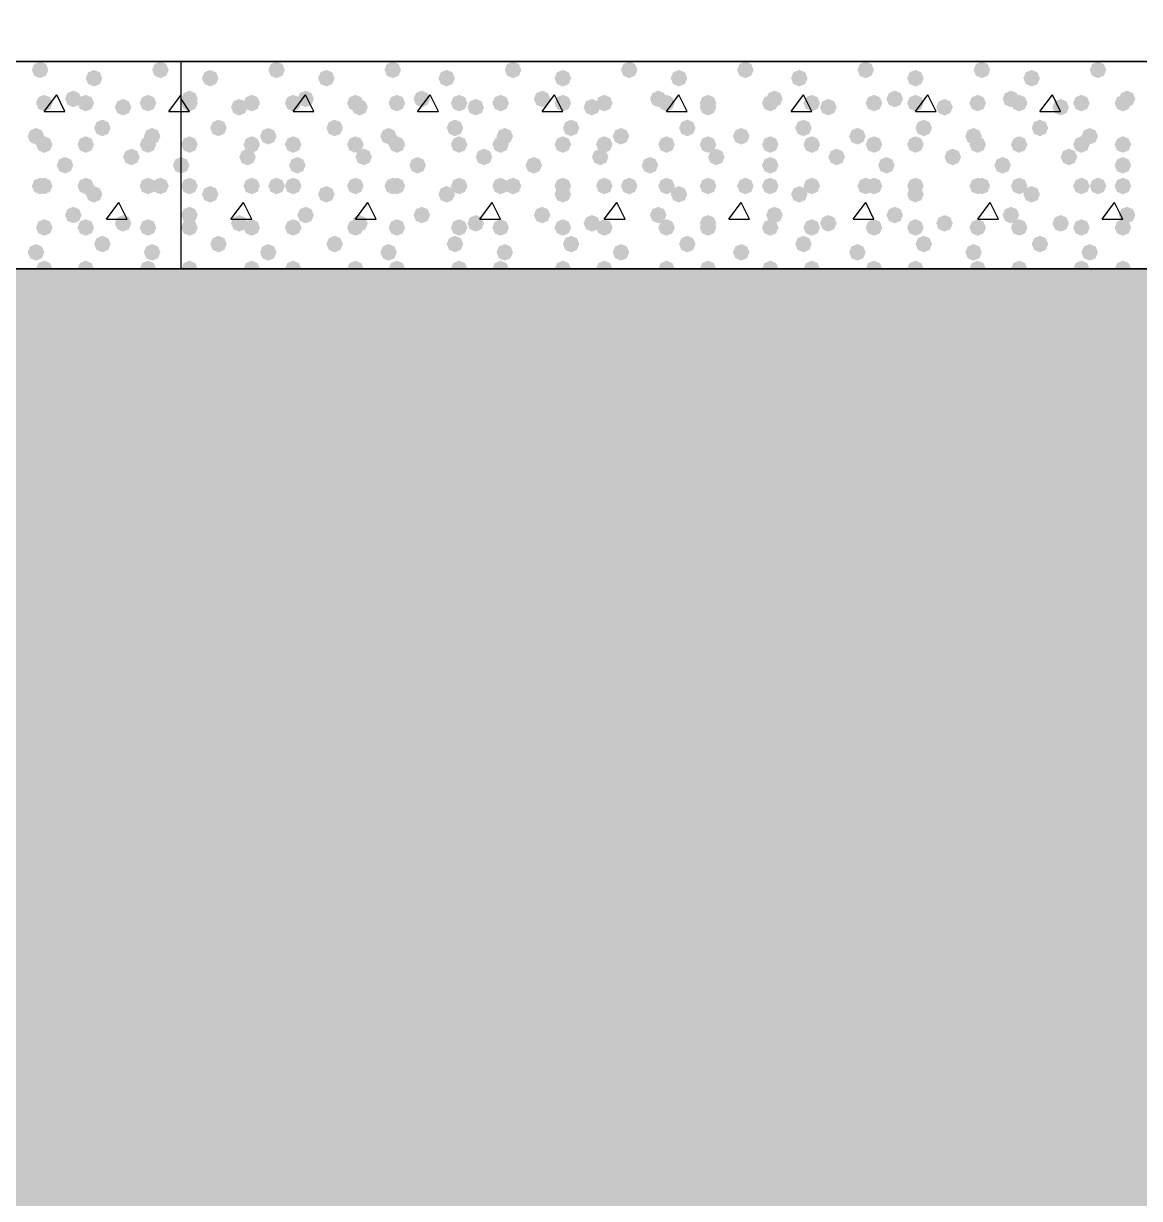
# Model space of a CAD drawing. Header units: millimetres. Extents: x 0 to 420, y 0 to 297.
# Drawn here: x 131.83 to 143.21, y 115.69 to 127.69 of the extents above; entities that cross this region are included whole.
import ezdxf

# ---------------------------------------------------------------- set-up
doc = ezdxf.new("R2010")
doc.units = ezdxf.units.MM
doc.layers.get('0').update_dxf_attribs({"linetype": 'CONTINUOUS'})

msp = doc.modelspace()

# ---------------------------------------------------------------- hatches: boundary and pattern name
at = {"true_color": 0x000007}
for points in [[(132.08, 127.211667), (132.055129, 127.151871), (131.995333, 127.127), (131.935538, 127.151871), (131.910667, 127.211667), (131.935537, 127.271462), (131.995333, 127.296333), (132.055129, 127.271463)], [(133.307667, 127.211667), (133.282796, 127.151871), (133.223, 127.127), (133.163204, 127.151871), (133.138333, 127.211667), (133.163204, 127.271462), (133.223, 127.296333), (133.282796, 127.271463)], [(132.630333, 127.127), (132.605463, 127.067204), (132.545667, 127.042333), (132.485871, 127.067204), (132.461, 127.127), (132.485871, 127.186796), (132.545667, 127.211667), (132.605462, 127.186796)], [(132.122333, 126.873), (132.097463, 126.813204), (132.037667, 126.788333), (131.977871, 126.813204), (131.953, 126.873), (131.977871, 126.932796), (132.037667, 126.957667), (132.097462, 126.932796)], [(132.418667, 126.915333), (132.393796, 126.855538), (132.334, 126.830667), (132.274204, 126.855538), (132.249333, 126.915333), (132.274204, 126.975129), (132.334, 127), (132.393796, 126.975129)], [(132.545667, 126.873), (132.520796, 126.813204), (132.461, 126.788333), (132.401204, 126.813204), (132.376333, 126.873), (132.401204, 126.932796), (132.461, 126.957667), (132.520796, 126.932796)], [(132.926667, 126.830667), (132.901796, 126.770871), (132.842, 126.746), (132.782204, 126.770871), (132.757333, 126.830667), (132.782204, 126.890462), (132.842, 126.915333), (132.901796, 126.890463)], [(133.180667, 126.873), (133.155796, 126.813204), (133.096, 126.788333), (133.036204, 126.813204), (133.011333, 126.873), (133.036204, 126.932796), (133.096, 126.957667), (133.155796, 126.932796)], [(132.715, 126.619), (132.690129, 126.559204), (132.630333, 126.534333), (132.570538, 126.559204), (132.545667, 126.619), (132.570537, 126.678796), (132.630333, 126.703667), (132.690129, 126.678796)], [(132.037667, 126.534333), (132.012796, 126.474537), (131.953, 126.449667), (131.893204, 126.474537), (131.868333, 126.534333), (131.893204, 126.594129), (131.953, 126.619), (132.012796, 126.594129)], [(133.223, 126.534333), (133.198129, 126.474537), (133.138333, 126.449667), (133.078537, 126.474537), (133.053667, 126.534333), (133.078537, 126.594129), (133.138333, 126.619), (133.198129, 126.594129)], [(132.122333, 126.449667), (132.097463, 126.389871), (132.037667, 126.365), (131.977871, 126.389871), (131.953, 126.449667), (131.977871, 126.509462), (132.037667, 126.534333), (132.097462, 126.509463)], [(132.545667, 126.449667), (132.520796, 126.389871), (132.461, 126.365), (132.401204, 126.389871), (132.376333, 126.449667), (132.401204, 126.509462), (132.461, 126.534333), (132.520796, 126.509463)], [(133.180667, 126.449667), (133.155796, 126.389871), (133.096, 126.365), (133.036204, 126.389871), (133.011333, 126.449667), (133.036204, 126.509462), (133.096, 126.534333), (133.155796, 126.509463)], [(132.334, 126.238), (132.309129, 126.178204), (132.249333, 126.153333), (132.189538, 126.178204), (132.164667, 126.238), (132.189537, 126.297796), (132.249333, 126.322667), (132.309129, 126.297796)], [(133.011333, 126.322667), (132.986462, 126.262871), (132.926667, 126.238), (132.866871, 126.262871), (132.842, 126.322667), (132.866871, 126.382462), (132.926667, 126.407333), (132.986462, 126.382463)], [(133.519333, 126.238), (133.494463, 126.178204), (133.434667, 126.153333), (133.374871, 126.178204), (133.35, 126.238), (133.374871, 126.297796), (133.434667, 126.322667), (133.494462, 126.297796)], [(132.08, 126.026333), (132.055129, 125.966537), (131.995333, 125.941667), (131.935538, 125.966537), (131.910667, 126.026333), (131.935537, 126.086129), (131.995333, 126.111), (132.055129, 126.086129)], [(132.122333, 126.026333), (132.097463, 125.966537), (132.037667, 125.941667), (131.977871, 125.966537), (131.953, 126.026333), (131.977871, 126.086129), (132.037667, 126.111), (132.097462, 126.086129)], [(132.545667, 126.026333), (132.520796, 125.966537), (132.461, 125.941667), (132.401204, 125.966537), (132.376333, 126.026333), (132.401204, 126.086129), (132.461, 126.111), (132.520796, 126.086129)], [(133.180667, 126.026333), (133.155796, 125.966537), (133.096, 125.941667), (133.036204, 125.966537), (133.011333, 126.026333), (133.036204, 126.086129), (133.096, 126.111), (133.155796, 126.086129)], [(133.307667, 126.026333), (133.282796, 125.966537), (133.223, 125.941667), (133.163204, 125.966537), (133.138333, 126.026333), (133.163204, 126.086129), (133.223, 126.111), (133.282796, 126.086129)], [(132.630333, 125.941667), (132.605463, 125.881871), (132.545667, 125.857), (132.485871, 125.881871), (132.461, 125.941667), (132.485871, 126.001462), (132.545667, 126.026333), (132.605462, 126.001463)], [(132.418667, 125.73), (132.393796, 125.670204), (132.334, 125.645333), (132.274204, 125.670204), (132.249333, 125.73), (132.274204, 125.789796), (132.334, 125.814667), (132.393796, 125.789796)], [(132.926667, 125.645333), (132.901796, 125.585538), (132.842, 125.560667), (132.782204, 125.585538), (132.757333, 125.645333), (132.782204, 125.705129), (132.842, 125.73), (132.901796, 125.705129)], [(132.122333, 125.603), (132.097463, 125.543204), (132.037667, 125.518333), (131.977871, 125.543204), (131.953, 125.603), (131.977871, 125.662796), (132.037667, 125.687667), (132.097462, 125.662796)], [(132.545667, 125.603), (132.520796, 125.543204), (132.461, 125.518333), (132.401204, 125.543204), (132.376333, 125.603), (132.401204, 125.662796), (132.461, 125.687667), (132.520796, 125.662796)], [(133.180667, 125.603), (133.155796, 125.543204), (133.096, 125.518333), (133.036204, 125.543204), (133.011333, 125.603), (133.036204, 125.662796), (133.096, 125.687667), (133.155796, 125.662796)], [(132.715, 125.433667), (132.690129, 125.373871), (132.630333, 125.349), (132.570538, 125.373871), (132.545667, 125.433667), (132.570537, 125.493462), (132.630333, 125.518333), (132.690129, 125.493463)], [(132.037667, 125.349), (132.012796, 125.289204), (131.953, 125.264333), (131.893204, 125.289204), (131.868333, 125.349), (131.893204, 125.408796), (131.953, 125.433667), (132.012796, 125.408796)], [(133.223, 125.349), (133.198129, 125.289204), (133.138333, 125.264333), (133.078537, 125.289204), (133.053667, 125.349), (133.078537, 125.408796), (133.138333, 125.433667), (133.198129, 125.408796)], [(132.122333, 125.179667), (132.097463, 125.119871), (132.037667, 125.095), (131.977871, 125.119871), (131.953, 125.179667), (131.977871, 125.239462), (132.037667, 125.264333), (132.097462, 125.239463)], [(132.545667, 125.179667), (132.520796, 125.119871), (132.461, 125.095), (132.401204, 125.119871), (132.376333, 125.179667), (132.401204, 125.239462), (132.461, 125.264333), (132.520796, 125.239463)], [(133.180667, 125.179667), (133.155796, 125.119871), (133.096, 125.095), (133.036204, 125.119871), (133.011333, 125.179667), (133.036204, 125.239462), (133.096, 125.264333), (133.155796, 125.239463)]]:
    msp.add_hatch(color=0, dxfattribs=at).paths.add_polyline_path(points, flags=0)
at = {"true_color": 0x000008}
for points in [[(134.493, 127.211667), (134.468129, 127.151871), (134.408333, 127.127), (134.348537, 127.151871), (134.323667, 127.211667), (134.348537, 127.271462), (134.408333, 127.296333), (134.468129, 127.271463)], [(135.678333, 127.211667), (135.653463, 127.151871), (135.593667, 127.127), (135.533871, 127.151871), (135.509, 127.211667), (135.533871, 127.271462), (135.593667, 127.296333), (135.653462, 127.271463)], [(136.906, 127.211667), (136.881129, 127.151871), (136.821333, 127.127), (136.761538, 127.151871), (136.736667, 127.211667), (136.761537, 127.271462), (136.821333, 127.296333), (136.881129, 127.271463)], [(138.091333, 127.211667), (138.066463, 127.151871), (138.006667, 127.127), (137.946871, 127.151871), (137.922, 127.211667), (137.946871, 127.271462), (138.006667, 127.296333), (138.066462, 127.271463)], [(139.276667, 127.211667), (139.251796, 127.151871), (139.192, 127.127), (139.132204, 127.151871), (139.107333, 127.211667), (139.132204, 127.271462), (139.192, 127.296333), (139.251796, 127.271463)], [(140.504333, 127.211667), (140.479463, 127.151871), (140.419667, 127.127), (140.359871, 127.151871), (140.335, 127.211667), (140.359871, 127.271462), (140.419667, 127.296333), (140.479462, 127.271463)], [(141.689667, 127.211667), (141.664796, 127.151871), (141.605, 127.127), (141.545204, 127.151871), (141.520333, 127.211667), (141.545204, 127.271462), (141.605, 127.296333), (141.664796, 127.271463)], [(142.875, 127.211667), (142.850129, 127.151871), (142.790333, 127.127), (142.730538, 127.151871), (142.705667, 127.211667), (142.730537, 127.271462), (142.790333, 127.296333), (142.850129, 127.271463)], [(133.815667, 127.127), (133.790796, 127.067204), (133.731, 127.042333), (133.671204, 127.067204), (133.646333, 127.127), (133.671204, 127.186796), (133.731, 127.211667), (133.790796, 127.186796)], [(135.001, 127.127), (134.976129, 127.067204), (134.916333, 127.042333), (134.856538, 127.067204), (134.831667, 127.127), (134.856537, 127.186796), (134.916333, 127.211667), (134.976129, 127.186796)], [(136.228667, 127.127), (136.203796, 127.067204), (136.144, 127.042333), (136.084204, 127.067204), (136.059333, 127.127), (136.084204, 127.186796), (136.144, 127.211667), (136.203796, 127.186796)], [(137.414, 127.127), (137.389129, 127.067204), (137.329333, 127.042333), (137.269538, 127.067204), (137.244667, 127.127), (137.269537, 127.186796), (137.329333, 127.211667), (137.389129, 127.186796)], [(138.599333, 127.127), (138.574463, 127.067204), (138.514667, 127.042333), (138.454871, 127.067204), (138.43, 127.127), (138.454871, 127.186796), (138.514667, 127.211667), (138.574462, 127.186796)], [(139.827, 127.127), (139.802129, 127.067204), (139.742333, 127.042333), (139.682538, 127.067204), (139.657667, 127.127), (139.682537, 127.186796), (139.742333, 127.211667), (139.802129, 127.186796)], [(141.012333, 127.127), (140.987462, 127.067204), (140.927667, 127.042333), (140.867871, 127.067204), (140.843, 127.127), (140.867871, 127.186796), (140.927667, 127.211667), (140.987462, 127.186796)], [(142.197667, 127.127), (142.172796, 127.067204), (142.113, 127.042333), (142.053204, 127.067204), (142.028333, 127.127), (142.053204, 127.186796), (142.113, 127.211667), (142.172796, 127.186796)], [(133.604, 126.915333), (133.579129, 126.855538), (133.519333, 126.830667), (133.459538, 126.855538), (133.434667, 126.915333), (133.459537, 126.975129), (133.519333, 127), (133.579129, 126.975129)], [(133.604, 126.873), (133.579129, 126.813204), (133.519333, 126.788333), (133.459538, 126.813204), (133.434667, 126.873), (133.459537, 126.932796), (133.519333, 126.957667), (133.579129, 126.932796)], [(134.112, 126.830667), (134.087129, 126.770871), (134.027333, 126.746), (133.967538, 126.770871), (133.942667, 126.830667), (133.967537, 126.890462), (134.027333, 126.915333), (134.087129, 126.890463)], [(134.239, 126.873), (134.214129, 126.813204), (134.154333, 126.788333), (134.094538, 126.813204), (134.069667, 126.873), (134.094537, 126.932796), (134.154333, 126.957667), (134.214129, 126.932796)], [(134.662333, 126.873), (134.637463, 126.813204), (134.577667, 126.788333), (134.517871, 126.813204), (134.493, 126.873), (134.517871, 126.932796), (134.577667, 126.957667), (134.637462, 126.932796)], [(134.789333, 126.915333), (134.764463, 126.855538), (134.704667, 126.830667), (134.644871, 126.855538), (134.62, 126.915333), (134.644871, 126.975129), (134.704667, 127), (134.764462, 126.975129)], [(135.297333, 126.873), (135.272463, 126.813204), (135.212667, 126.788333), (135.152871, 126.813204), (135.128, 126.873), (135.152871, 126.932796), (135.212667, 126.957667), (135.272462, 126.932796)], [(135.339667, 126.830667), (135.314796, 126.770871), (135.255, 126.746), (135.195204, 126.770871), (135.170333, 126.830667), (135.195204, 126.890462), (135.255, 126.915333), (135.314796, 126.890463)], [(135.720667, 126.873), (135.695796, 126.813204), (135.636, 126.788333), (135.576204, 126.813204), (135.551333, 126.873), (135.576204, 126.932796), (135.636, 126.957667), (135.695796, 126.932796)], [(135.974667, 126.915333), (135.949796, 126.855538), (135.89, 126.830667), (135.830204, 126.855538), (135.805333, 126.915333), (135.830204, 126.975129), (135.89, 127), (135.949796, 126.975129)], [(136.355667, 126.873), (136.330796, 126.813204), (136.271, 126.788333), (136.211204, 126.813204), (136.186333, 126.873), (136.211204, 126.932796), (136.271, 126.957667), (136.330796, 126.932796)], [(136.525, 126.830667), (136.500129, 126.770871), (136.440333, 126.746), (136.380538, 126.770871), (136.355667, 126.830667), (136.380537, 126.890462), (136.440333, 126.915333), (136.500129, 126.890463)], [(136.779, 126.873), (136.754129, 126.813204), (136.694333, 126.788333), (136.634537, 126.813204), (136.609667, 126.873), (136.634537, 126.932796), (136.694333, 126.957667), (136.754129, 126.932796)], [(137.202333, 126.915333), (137.177462, 126.855538), (137.117667, 126.830667), (137.057871, 126.855538), (137.033, 126.915333), (137.057871, 126.975129), (137.117667, 127), (137.177462, 126.975129)], [(137.414, 126.873), (137.389129, 126.813204), (137.329333, 126.788333), (137.269538, 126.813204), (137.244667, 126.873), (137.269537, 126.932796), (137.329333, 126.957667), (137.389129, 126.932796)], [(137.710333, 126.830667), (137.685463, 126.770871), (137.625667, 126.746), (137.565871, 126.770871), (137.541, 126.830667), (137.565871, 126.890462), (137.625667, 126.915333), (137.685462, 126.890463)], [(137.837333, 126.873), (137.812463, 126.813204), (137.752667, 126.788333), (137.692871, 126.813204), (137.668, 126.873), (137.692871, 126.932796), (137.752667, 126.957667), (137.812462, 126.932796)], [(138.387667, 126.915333), (138.362796, 126.855538), (138.303, 126.830667), (138.243204, 126.855538), (138.218333, 126.915333), (138.243204, 126.975129), (138.303, 127), (138.362796, 126.975129)], [(138.472333, 126.873), (138.447463, 126.813204), (138.387667, 126.788333), (138.327871, 126.813204), (138.303, 126.873), (138.327871, 126.932796), (138.387667, 126.957667), (138.447462, 126.932796)], [(138.895667, 126.873), (138.870796, 126.813204), (138.811, 126.788333), (138.751204, 126.813204), (138.726333, 126.873), (138.751204, 126.932796), (138.811, 126.957667), (138.870796, 126.932796)], [(138.895667, 126.830667), (138.870796, 126.770871), (138.811, 126.746), (138.751204, 126.770871), (138.726333, 126.830667), (138.751204, 126.890462), (138.811, 126.915333), (138.870796, 126.890463)], [(139.530667, 126.873), (139.505796, 126.813204), (139.446, 126.788333), (139.386204, 126.813204), (139.361333, 126.873), (139.386204, 126.932796), (139.446, 126.957667), (139.505796, 126.932796)], [(139.573, 126.915333), (139.548129, 126.855538), (139.488333, 126.830667), (139.428538, 126.855538), (139.403667, 126.915333), (139.428537, 126.975129), (139.488333, 127), (139.548129, 126.975129)], [(139.954, 126.873), (139.929129, 126.813204), (139.869333, 126.788333), (139.809538, 126.813204), (139.784667, 126.873), (139.809537, 126.932796), (139.869333, 126.957667), (139.929129, 126.932796)], [(140.123333, 126.830667), (140.098463, 126.770871), (140.038667, 126.746), (139.978871, 126.770871), (139.954, 126.830667), (139.978871, 126.890462), (140.038667, 126.915333), (140.098462, 126.890463)], [(140.589, 126.873), (140.564129, 126.813204), (140.504333, 126.788333), (140.444538, 126.813204), (140.419667, 126.873), (140.444537, 126.932796), (140.504333, 126.957667), (140.564129, 126.932796)], [(140.800667, 126.915333), (140.775796, 126.855538), (140.716, 126.830667), (140.656204, 126.855538), (140.631333, 126.915333), (140.656204, 126.975129), (140.716, 127), (140.775796, 126.975129)], [(141.012333, 126.873), (140.987462, 126.813204), (140.927667, 126.788333), (140.867871, 126.813204), (140.843, 126.873), (140.867871, 126.932796), (140.927667, 126.957667), (140.987462, 126.932796)], [(141.308667, 126.830667), (141.283796, 126.770871), (141.224, 126.746), (141.164204, 126.770871), (141.139333, 126.830667), (141.164204, 126.890462), (141.224, 126.915333), (141.283796, 126.890463)], [(141.647333, 126.873), (141.622463, 126.813204), (141.562667, 126.788333), (141.502871, 126.813204), (141.478, 126.873), (141.502871, 126.932796), (141.562667, 126.957667), (141.622462, 126.932796)], [(141.986, 126.915333), (141.961129, 126.855538), (141.901333, 126.830667), (141.841538, 126.855538), (141.816667, 126.915333), (141.841537, 126.975129), (141.901333, 127), (141.961129, 126.975129)], [(142.070667, 126.873), (142.045796, 126.813204), (141.986, 126.788333), (141.926204, 126.813204), (141.901333, 126.873), (141.926204, 126.932796), (141.986, 126.957667), (142.045796, 126.932796)], [(142.494, 126.830667), (142.469129, 126.770871), (142.409333, 126.746), (142.349538, 126.770871), (142.324667, 126.830667), (142.349537, 126.890462), (142.409333, 126.915333), (142.469129, 126.890463)], [(142.705667, 126.873), (142.680796, 126.813204), (142.621, 126.788333), (142.561204, 126.813204), (142.536333, 126.873), (142.561204, 126.932796), (142.621, 126.957667), (142.680796, 126.932796)], [(143.129, 126.873), (143.104129, 126.813204), (143.044333, 126.788333), (142.984537, 126.813204), (142.959667, 126.873), (142.984537, 126.932796), (143.044333, 126.957667), (143.104129, 126.932796)], [(143.171333, 126.915333), (143.146462, 126.855538), (143.086667, 126.830667), (143.026871, 126.855538), (143.002, 126.915333), (143.026871, 126.975129), (143.086667, 127), (143.146462, 126.975129)], [(133.900333, 126.619), (133.875463, 126.559204), (133.815667, 126.534333), (133.755871, 126.559204), (133.731, 126.619), (133.755871, 126.678796), (133.815667, 126.703667), (133.875462, 126.678796)], [(135.085667, 126.619), (135.060796, 126.559204), (135.001, 126.534333), (134.941204, 126.559204), (134.916333, 126.619), (134.941204, 126.678796), (135.001, 126.703667), (135.060796, 126.678796)], [(136.313333, 126.619), (136.288463, 126.559204), (136.228667, 126.534333), (136.168871, 126.559204), (136.144, 126.619), (136.168871, 126.678796), (136.228667, 126.703667), (136.288462, 126.678796)], [(137.498667, 126.619), (137.473796, 126.559204), (137.414, 126.534333), (137.354204, 126.559204), (137.329333, 126.619), (137.354204, 126.678796), (137.414, 126.703667), (137.473796, 126.678796)], [(138.684, 126.619), (138.659129, 126.559204), (138.599333, 126.534333), (138.539537, 126.559204), (138.514667, 126.619), (138.539537, 126.678796), (138.599333, 126.703667), (138.659129, 126.678796)], [(139.869333, 126.619), (139.844463, 126.559204), (139.784667, 126.534333), (139.724871, 126.559204), (139.7, 126.619), (139.724871, 126.678796), (139.784667, 126.703667), (139.844462, 126.678796)], [(141.097, 126.619), (141.072129, 126.559204), (141.012333, 126.534333), (140.952538, 126.559204), (140.927667, 126.619), (140.952537, 126.678796), (141.012333, 126.703667), (141.072129, 126.678796)], [(142.282333, 126.619), (142.257463, 126.559204), (142.197667, 126.534333), (142.137871, 126.559204), (142.113, 126.619), (142.137871, 126.678796), (142.197667, 126.703667), (142.257462, 126.678796)], [(134.408333, 126.534333), (134.383463, 126.474537), (134.323667, 126.449667), (134.263871, 126.474537), (134.239, 126.534333), (134.263871, 126.594129), (134.323667, 126.619), (134.383462, 126.594129)], [(135.636, 126.534333), (135.611129, 126.474537), (135.551333, 126.449667), (135.491537, 126.474537), (135.466667, 126.534333), (135.491537, 126.594129), (135.551333, 126.619), (135.611129, 126.594129)], [(136.821333, 126.534333), (136.796462, 126.474537), (136.736667, 126.449667), (136.676871, 126.474537), (136.652, 126.534333), (136.676871, 126.594129), (136.736667, 126.619), (136.796462, 126.594129)], [(138.006667, 126.534333), (137.981796, 126.474537), (137.922, 126.449667), (137.862204, 126.474537), (137.837333, 126.534333), (137.862204, 126.594129), (137.922, 126.619), (137.981796, 126.594129)], [(139.234333, 126.534333), (139.209463, 126.474537), (139.149667, 126.449667), (139.089871, 126.474537), (139.065, 126.534333), (139.089871, 126.594129), (139.149667, 126.619), (139.209462, 126.594129)], [(140.419667, 126.534333), (140.394796, 126.474537), (140.335, 126.449667), (140.275204, 126.474537), (140.250333, 126.534333), (140.275204, 126.594129), (140.335, 126.619), (140.394796, 126.594129)], [(141.605, 126.534333), (141.580129, 126.474537), (141.520333, 126.449667), (141.460537, 126.474537), (141.435667, 126.534333), (141.460537, 126.594129), (141.520333, 126.619), (141.580129, 126.594129)], [(142.790333, 126.534333), (142.765463, 126.474537), (142.705667, 126.449667), (142.645871, 126.474537), (142.621, 126.534333), (142.645871, 126.594129), (142.705667, 126.619), (142.765462, 126.594129)], [(133.604, 126.449667), (133.579129, 126.389871), (133.519333, 126.365), (133.459538, 126.389871), (133.434667, 126.449667), (133.459537, 126.509462), (133.519333, 126.534333), (133.579129, 126.509463)], [(134.239, 126.449667), (134.214129, 126.389871), (134.154333, 126.365), (134.094538, 126.389871), (134.069667, 126.449667), (134.094537, 126.509462), (134.154333, 126.534333), (134.214129, 126.509463)], [(134.662333, 126.449667), (134.637463, 126.389871), (134.577667, 126.365), (134.517871, 126.389871), (134.493, 126.449667), (134.517871, 126.509462), (134.577667, 126.534333), (134.637462, 126.509463)], [(135.297333, 126.449667), (135.272463, 126.389871), (135.212667, 126.365), (135.152871, 126.389871), (135.128, 126.449667), (135.152871, 126.509462), (135.212667, 126.534333), (135.272462, 126.509463)], [(135.720667, 126.449667), (135.695796, 126.389871), (135.636, 126.365), (135.576204, 126.389871), (135.551333, 126.449667), (135.576204, 126.509462), (135.636, 126.534333), (135.695796, 126.509463)], [(136.355667, 126.449667), (136.330796, 126.389871), (136.271, 126.365), (136.211204, 126.389871), (136.186333, 126.449667), (136.211204, 126.509462), (136.271, 126.534333), (136.330796, 126.509463)], [(136.779, 126.449667), (136.754129, 126.389871), (136.694333, 126.365), (136.634537, 126.389871), (136.609667, 126.449667), (136.634537, 126.509462), (136.694333, 126.534333), (136.754129, 126.509463)], [(137.414, 126.449667), (137.389129, 126.389871), (137.329333, 126.365), (137.269538, 126.389871), (137.244667, 126.449667), (137.269537, 126.509462), (137.329333, 126.534333), (137.389129, 126.509463)], [(137.837333, 126.449667), (137.812463, 126.389871), (137.752667, 126.365), (137.692871, 126.389871), (137.668, 126.449667), (137.692871, 126.509462), (137.752667, 126.534333), (137.812462, 126.509463)], [(138.472333, 126.449667), (138.447463, 126.389871), (138.387667, 126.365), (138.327871, 126.389871), (138.303, 126.449667), (138.327871, 126.509462), (138.387667, 126.534333), (138.447462, 126.509463)], [(138.895667, 126.449667), (138.870796, 126.389871), (138.811, 126.365), (138.751204, 126.389871), (138.726333, 126.449667), (138.751204, 126.509462), (138.811, 126.534333), (138.870796, 126.509463)], [(139.530667, 126.449667), (139.505796, 126.389871), (139.446, 126.365), (139.386204, 126.389871), (139.361333, 126.449667), (139.386204, 126.509462), (139.446, 126.534333), (139.505796, 126.509463)], [(139.954, 126.449667), (139.929129, 126.389871), (139.869333, 126.365), (139.809538, 126.389871), (139.784667, 126.449667), (139.809537, 126.509462), (139.869333, 126.534333), (139.929129, 126.509463)], [(140.589, 126.449667), (140.564129, 126.389871), (140.504333, 126.365), (140.444538, 126.389871), (140.419667, 126.449667), (140.444537, 126.509462), (140.504333, 126.534333), (140.564129, 126.509463)], [(141.012333, 126.449667), (140.987462, 126.389871), (140.927667, 126.365), (140.867871, 126.389871), (140.843, 126.449667), (140.867871, 126.509462), (140.927667, 126.534333), (140.987462, 126.509463)], [(141.647333, 126.449667), (141.622463, 126.389871), (141.562667, 126.365), (141.502871, 126.389871), (141.478, 126.449667), (141.502871, 126.509462), (141.562667, 126.534333), (141.622462, 126.509463)], [(142.070667, 126.449667), (142.045796, 126.389871), (141.986, 126.365), (141.926204, 126.389871), (141.901333, 126.449667), (141.926204, 126.509462), (141.986, 126.534333), (142.045796, 126.509463)], [(142.705667, 126.449667), (142.680796, 126.389871), (142.621, 126.365), (142.561204, 126.389871), (142.536333, 126.449667), (142.561204, 126.509462), (142.621, 126.534333), (142.680796, 126.509463)], [(143.129, 126.449667), (143.104129, 126.389871), (143.044333, 126.365), (142.984537, 126.389871), (142.959667, 126.449667), (142.984537, 126.509462), (143.044333, 126.534333), (143.104129, 126.509463)], [(134.196667, 126.322667), (134.171796, 126.262871), (134.112, 126.238), (134.052204, 126.262871), (134.027333, 126.322667), (134.052204, 126.382462), (134.112, 126.407333), (134.171796, 126.382463)], [(134.704667, 126.238), (134.679796, 126.178204), (134.62, 126.153333), (134.560204, 126.178204), (134.535333, 126.238), (134.560204, 126.297796), (134.62, 126.322667), (134.679796, 126.297796)], [(135.382, 126.322667), (135.357129, 126.262871), (135.297333, 126.238), (135.237538, 126.262871), (135.212667, 126.322667), (135.237537, 126.382462), (135.297333, 126.407333), (135.357129, 126.382463)], [(135.932333, 126.238), (135.907463, 126.178204), (135.847667, 126.153333), (135.787871, 126.178204), (135.763, 126.238), (135.787871, 126.297796), (135.847667, 126.322667), (135.907462, 126.297796)], [(136.609667, 126.322667), (136.584796, 126.262871), (136.525, 126.238), (136.465204, 126.262871), (136.440333, 126.322667), (136.465204, 126.382462), (136.525, 126.407333), (136.584796, 126.382463)], [(137.117667, 126.238), (137.092796, 126.178204), (137.033, 126.153333), (136.973204, 126.178204), (136.948333, 126.238), (136.973204, 126.297796), (137.033, 126.322667), (137.092796, 126.297796)], [(137.795, 126.322667), (137.770129, 126.262871), (137.710333, 126.238), (137.650538, 126.262871), (137.625667, 126.322667), (137.650537, 126.382462), (137.710333, 126.407333), (137.770129, 126.382463)], [(138.303, 126.238), (138.278129, 126.178204), (138.218333, 126.153333), (138.158537, 126.178204), (138.133667, 126.238), (138.158537, 126.297796), (138.218333, 126.322667), (138.278129, 126.297796)], [(138.980333, 126.322667), (138.955463, 126.262871), (138.895667, 126.238), (138.835871, 126.262871), (138.811, 126.322667), (138.835871, 126.382462), (138.895667, 126.407333), (138.955462, 126.382463)], [(139.530667, 126.238), (139.505796, 126.178204), (139.446, 126.153333), (139.386204, 126.178204), (139.361333, 126.238), (139.386204, 126.297796), (139.446, 126.322667), (139.505796, 126.297796)], [(140.208, 126.322667), (140.183129, 126.262871), (140.123333, 126.238), (140.063538, 126.262871), (140.038667, 126.322667), (140.063537, 126.382462), (140.123333, 126.407333), (140.183129, 126.382463)], [(140.716, 126.238), (140.691129, 126.178204), (140.631333, 126.153333), (140.571538, 126.178204), (140.546667, 126.238), (140.571537, 126.297796), (140.631333, 126.322667), (140.691129, 126.297796)], [(141.393333, 126.322667), (141.368463, 126.262871), (141.308667, 126.238), (141.248871, 126.262871), (141.224, 126.322667), (141.248871, 126.382462), (141.308667, 126.407333), (141.368462, 126.382463)], [(141.901333, 126.238), (141.876463, 126.178204), (141.816667, 126.153333), (141.756871, 126.178204), (141.732, 126.238), (141.756871, 126.297796), (141.816667, 126.322667), (141.876462, 126.297796)], [(142.578667, 126.322667), (142.553796, 126.262871), (142.494, 126.238), (142.434204, 126.262871), (142.409333, 126.322667), (142.434204, 126.382462), (142.494, 126.407333), (142.553796, 126.382463)], [(143.129, 126.238), (143.104129, 126.178204), (143.044333, 126.153333), (142.984537, 126.178204), (142.959667, 126.238), (142.984537, 126.297796), (143.044333, 126.322667), (143.104129, 126.297796)], [(133.604, 126.026333), (133.579129, 125.966537), (133.519333, 125.941667), (133.459538, 125.966537), (133.434667, 126.026333), (133.459537, 126.086129), (133.519333, 126.111), (133.579129, 126.086129)], [(134.239, 126.026333), (134.214129, 125.966537), (134.154333, 125.941667), (134.094538, 125.966537), (134.069667, 126.026333), (134.094537, 126.086129), (134.154333, 126.111), (134.214129, 126.086129)], [(134.493, 126.026333), (134.468129, 125.966537), (134.408333, 125.941667), (134.348537, 125.966537), (134.323667, 126.026333), (134.348537, 126.086129), (134.408333, 126.111), (134.468129, 126.086129)], [(134.662333, 126.026333), (134.637463, 125.966537), (134.577667, 125.941667), (134.517871, 125.966537), (134.493, 126.026333), (134.517871, 126.086129), (134.577667, 126.111), (134.637462, 126.086129)], [(135.297333, 126.026333), (135.272463, 125.966537), (135.212667, 125.941667), (135.152871, 125.966537), (135.128, 126.026333), (135.152871, 126.086129), (135.212667, 126.111), (135.272462, 126.086129)], [(135.678333, 126.026333), (135.653463, 125.966537), (135.593667, 125.941667), (135.533871, 125.966537), (135.509, 126.026333), (135.533871, 126.086129), (135.593667, 126.111), (135.653462, 126.086129)], [(135.720667, 126.026333), (135.695796, 125.966537), (135.636, 125.941667), (135.576204, 125.966537), (135.551333, 126.026333), (135.576204, 126.086129), (135.636, 126.111), (135.695796, 126.086129)], [(136.355667, 126.026333), (136.330796, 125.966537), (136.271, 125.941667), (136.211204, 125.966537), (136.186333, 126.026333), (136.211204, 126.086129), (136.271, 126.111), (136.330796, 126.086129)], [(136.779, 126.026333), (136.754129, 125.966537), (136.694333, 125.941667), (136.634537, 125.966537), (136.609667, 126.026333), (136.634537, 126.086129), (136.694333, 126.111), (136.754129, 126.086129)], [(136.906, 126.026333), (136.881129, 125.966537), (136.821333, 125.941667), (136.761538, 125.966537), (136.736667, 126.026333), (136.761537, 126.086129), (136.821333, 126.111), (136.881129, 126.086129)], [(137.414, 126.026333), (137.389129, 125.966537), (137.329333, 125.941667), (137.269538, 125.966537), (137.244667, 126.026333), (137.269537, 126.086129), (137.329333, 126.111), (137.389129, 126.086129)], [(137.837333, 126.026333), (137.812463, 125.966537), (137.752667, 125.941667), (137.692871, 125.966537), (137.668, 126.026333), (137.692871, 126.086129), (137.752667, 126.111), (137.812462, 126.086129)], [(138.091333, 126.026333), (138.066463, 125.966537), (138.006667, 125.941667), (137.946871, 125.966537), (137.922, 126.026333), (137.946871, 126.086129), (138.006667, 126.111), (138.066462, 126.086129)], [(138.472333, 126.026333), (138.447463, 125.966537), (138.387667, 125.941667), (138.327871, 125.966537), (138.303, 126.026333), (138.327871, 126.086129), (138.387667, 126.111), (138.447462, 126.086129)], [(138.895667, 126.026333), (138.870796, 125.966537), (138.811, 125.941667), (138.751204, 125.966537), (138.726333, 126.026333), (138.751204, 126.086129), (138.811, 126.111), (138.870796, 126.086129)], [(139.276667, 126.026333), (139.251796, 125.966537), (139.192, 125.941667), (139.132204, 125.966537), (139.107333, 126.026333), (139.132204, 126.086129), (139.192, 126.111), (139.251796, 126.086129)], [(139.530667, 126.026333), (139.505796, 125.966537), (139.446, 125.941667), (139.386204, 125.966537), (139.361333, 126.026333), (139.386204, 126.086129), (139.446, 126.111), (139.505796, 126.086129)], [(139.954, 126.026333), (139.929129, 125.966537), (139.869333, 125.941667), (139.809538, 125.966537), (139.784667, 126.026333), (139.809537, 126.086129), (139.869333, 126.111), (139.929129, 126.086129)], [(140.504333, 126.026333), (140.479463, 125.966537), (140.419667, 125.941667), (140.359871, 125.966537), (140.335, 126.026333), (140.359871, 126.086129), (140.419667, 126.111), (140.479462, 126.086129)], [(140.589, 126.026333), (140.564129, 125.966537), (140.504333, 125.941667), (140.444538, 125.966537), (140.419667, 126.026333), (140.444537, 126.086129), (140.504333, 126.111), (140.564129, 126.086129)], [(141.012333, 126.026333), (140.987462, 125.966537), (140.927667, 125.941667), (140.867871, 125.966537), (140.843, 126.026333), (140.867871, 126.086129), (140.927667, 126.111), (140.987462, 126.086129)], [(141.647333, 126.026333), (141.622463, 125.966537), (141.562667, 125.941667), (141.502871, 125.966537), (141.478, 126.026333), (141.502871, 126.086129), (141.562667, 126.111), (141.622462, 126.086129)], [(141.689667, 126.026333), (141.664796, 125.966537), (141.605, 125.941667), (141.545204, 125.966537), (141.520333, 126.026333), (141.545204, 126.086129), (141.605, 126.111), (141.664796, 126.086129)], [(142.070667, 126.026333), (142.045796, 125.966537), (141.986, 125.941667), (141.926204, 125.966537), (141.901333, 126.026333), (141.926204, 126.086129), (141.986, 126.111), (142.045796, 126.086129)], [(142.705667, 126.026333), (142.680796, 125.966537), (142.621, 125.941667), (142.561204, 125.966537), (142.536333, 126.026333), (142.561204, 126.086129), (142.621, 126.111), (142.680796, 126.086129)], [(142.875, 126.026333), (142.850129, 125.966537), (142.790333, 125.941667), (142.730538, 125.966537), (142.705667, 126.026333), (142.730537, 126.086129), (142.790333, 126.111), (142.850129, 126.086129)], [(143.129, 126.026333), (143.104129, 125.966537), (143.044333, 125.941667), (142.984537, 125.966537), (142.959667, 126.026333), (142.984537, 126.086129), (143.044333, 126.111), (143.104129, 126.086129)], [(133.815667, 125.941667), (133.790796, 125.881871), (133.731, 125.857), (133.671204, 125.881871), (133.646333, 125.941667), (133.671204, 126.001462), (133.731, 126.026333), (133.790796, 126.001463)], [(135.001, 125.941667), (134.976129, 125.881871), (134.916333, 125.857), (134.856538, 125.881871), (134.831667, 125.941667), (134.856537, 126.001462), (134.916333, 126.026333), (134.976129, 126.001463)], [(136.228667, 125.941667), (136.203796, 125.881871), (136.144, 125.857), (136.084204, 125.881871), (136.059333, 125.941667), (136.084204, 126.001462), (136.144, 126.026333), (136.203796, 126.001463)], [(137.414, 125.941667), (137.389129, 125.881871), (137.329333, 125.857), (137.269538, 125.881871), (137.244667, 125.941667), (137.269537, 126.001462), (137.329333, 126.026333), (137.389129, 126.001463)], [(138.599333, 125.941667), (138.574463, 125.881871), (138.514667, 125.857), (138.454871, 125.881871), (138.43, 125.941667), (138.454871, 126.001462), (138.514667, 126.026333), (138.574462, 126.001463)], [(139.827, 125.941667), (139.802129, 125.881871), (139.742333, 125.857), (139.682538, 125.881871), (139.657667, 125.941667), (139.682537, 126.001462), (139.742333, 126.026333), (139.802129, 126.001463)], [(141.012333, 125.941667), (140.987462, 125.881871), (140.927667, 125.857), (140.867871, 125.881871), (140.843, 125.941667), (140.867871, 126.001462), (140.927667, 126.026333), (140.987462, 126.001463)], [(142.197667, 125.941667), (142.172796, 125.881871), (142.113, 125.857), (142.053204, 125.881871), (142.028333, 125.941667), (142.053204, 126.001462), (142.113, 126.026333), (142.172796, 126.001463)], [(133.604, 125.73), (133.579129, 125.670204), (133.519333, 125.645333), (133.459538, 125.670204), (133.434667, 125.73), (133.459537, 125.789796), (133.519333, 125.814667), (133.579129, 125.789796)], [(134.112, 125.645333), (134.087129, 125.585538), (134.027333, 125.560667), (133.967538, 125.585538), (133.942667, 125.645333), (133.967537, 125.705129), (134.027333, 125.73), (134.087129, 125.705129)], [(134.789333, 125.73), (134.764463, 125.670204), (134.704667, 125.645333), (134.644871, 125.670204), (134.62, 125.73), (134.644871, 125.789796), (134.704667, 125.814667), (134.764462, 125.789796)], [(135.339667, 125.645333), (135.314796, 125.585538), (135.255, 125.560667), (135.195204, 125.585538), (135.170333, 125.645333), (135.195204, 125.705129), (135.255, 125.73), (135.314796, 125.705129)], [(135.974667, 125.73), (135.949796, 125.670204), (135.89, 125.645333), (135.830204, 125.670204), (135.805333, 125.73), (135.830204, 125.789796), (135.89, 125.814667), (135.949796, 125.789796)], [(136.525, 125.645333), (136.500129, 125.585538), (136.440333, 125.560667), (136.380538, 125.585538), (136.355667, 125.645333), (136.380537, 125.705129), (136.440333, 125.73), (136.500129, 125.705129)], [(137.202333, 125.73), (137.177462, 125.670204), (137.117667, 125.645333), (137.057871, 125.670204), (137.033, 125.73), (137.057871, 125.789796), (137.117667, 125.814667), (137.177462, 125.789796)], [(137.710333, 125.645333), (137.685463, 125.585538), (137.625667, 125.560667), (137.565871, 125.585538), (137.541, 125.645333), (137.565871, 125.705129), (137.625667, 125.73), (137.685462, 125.705129)], [(138.387667, 125.73), (138.362796, 125.670204), (138.303, 125.645333), (138.243204, 125.670204), (138.218333, 125.73), (138.243204, 125.789796), (138.303, 125.814667), (138.362796, 125.789796)], [(138.895667, 125.645333), (138.870796, 125.585538), (138.811, 125.560667), (138.751204, 125.585538), (138.726333, 125.645333), (138.751204, 125.705129), (138.811, 125.73), (138.870796, 125.705129)], [(139.573, 125.73), (139.548129, 125.670204), (139.488333, 125.645333), (139.428538, 125.670204), (139.403667, 125.73), (139.428537, 125.789796), (139.488333, 125.814667), (139.548129, 125.789796)], [(140.123333, 125.645333), (140.098463, 125.585538), (140.038667, 125.560667), (139.978871, 125.585538), (139.954, 125.645333), (139.978871, 125.705129), (140.038667, 125.73), (140.098462, 125.705129)], [(140.800667, 125.73), (140.775796, 125.670204), (140.716, 125.645333), (140.656204, 125.670204), (140.631333, 125.73), (140.656204, 125.789796), (140.716, 125.814667), (140.775796, 125.789796)], [(141.308667, 125.645333), (141.283796, 125.585538), (141.224, 125.560667), (141.164204, 125.585538), (141.139333, 125.645333), (141.164204, 125.705129), (141.224, 125.73), (141.283796, 125.705129)], [(141.986, 125.73), (141.961129, 125.670204), (141.901333, 125.645333), (141.841538, 125.670204), (141.816667, 125.73), (141.841537, 125.789796), (141.901333, 125.814667), (141.961129, 125.789796)], [(142.494, 125.645333), (142.469129, 125.585538), (142.409333, 125.560667), (142.349538, 125.585538), (142.324667, 125.645333), (142.349537, 125.705129), (142.409333, 125.73), (142.469129, 125.705129)], [(143.171333, 125.73), (143.146462, 125.670204), (143.086667, 125.645333), (143.026871, 125.670204), (143.002, 125.73), (143.026871, 125.789796), (143.086667, 125.814667), (143.146462, 125.789796)], [(133.604, 125.603), (133.579129, 125.543204), (133.519333, 125.518333), (133.459538, 125.543204), (133.434667, 125.603), (133.459537, 125.662796), (133.519333, 125.687667), (133.579129, 125.662796)], [(134.239, 125.603), (134.214129, 125.543204), (134.154333, 125.518333), (134.094538, 125.543204), (134.069667, 125.603), (134.094537, 125.662796), (134.154333, 125.687667), (134.214129, 125.662796)], [(134.662333, 125.603), (134.637463, 125.543204), (134.577667, 125.518333), (134.517871, 125.543204), (134.493, 125.603), (134.517871, 125.662796), (134.577667, 125.687667), (134.637462, 125.662796)], [(135.297333, 125.603), (135.272463, 125.543204), (135.212667, 125.518333), (135.152871, 125.543204), (135.128, 125.603), (135.152871, 125.662796), (135.212667, 125.687667), (135.272462, 125.662796)], [(135.720667, 125.603), (135.695796, 125.543204), (135.636, 125.518333), (135.576204, 125.543204), (135.551333, 125.603), (135.576204, 125.662796), (135.636, 125.687667), (135.695796, 125.662796)], [(136.355667, 125.603), (136.330796, 125.543204), (136.271, 125.518333), (136.211204, 125.543204), (136.186333, 125.603), (136.211204, 125.662796), (136.271, 125.687667), (136.330796, 125.662796)], [(136.779, 125.603), (136.754129, 125.543204), (136.694333, 125.518333), (136.634537, 125.543204), (136.609667, 125.603), (136.634537, 125.662796), (136.694333, 125.687667), (136.754129, 125.662796)], [(137.414, 125.603), (137.389129, 125.543204), (137.329333, 125.518333), (137.269538, 125.543204), (137.244667, 125.603), (137.269537, 125.662796), (137.329333, 125.687667), (137.389129, 125.662796)], [(137.837333, 125.603), (137.812463, 125.543204), (137.752667, 125.518333), (137.692871, 125.543204), (137.668, 125.603), (137.692871, 125.662796), (137.752667, 125.687667), (137.812462, 125.662796)], [(138.472333, 125.603), (138.447463, 125.543204), (138.387667, 125.518333), (138.327871, 125.543204), (138.303, 125.603), (138.327871, 125.662796), (138.387667, 125.687667), (138.447462, 125.662796)], [(138.895667, 125.603), (138.870796, 125.543204), (138.811, 125.518333), (138.751204, 125.543204), (138.726333, 125.603), (138.751204, 125.662796), (138.811, 125.687667), (138.870796, 125.662796)], [(139.530667, 125.603), (139.505796, 125.543204), (139.446, 125.518333), (139.386204, 125.543204), (139.361333, 125.603), (139.386204, 125.662796), (139.446, 125.687667), (139.505796, 125.662796)], [(139.954, 125.603), (139.929129, 125.543204), (139.869333, 125.518333), (139.809538, 125.543204), (139.784667, 125.603), (139.809537, 125.662796), (139.869333, 125.687667), (139.929129, 125.662796)], [(140.589, 125.603), (140.564129, 125.543204), (140.504333, 125.518333), (140.444538, 125.543204), (140.419667, 125.603), (140.444537, 125.662796), (140.504333, 125.687667), (140.564129, 125.662796)], [(141.012333, 125.603), (140.987462, 125.543204), (140.927667, 125.518333), (140.867871, 125.543204), (140.843, 125.603), (140.867871, 125.662796), (140.927667, 125.687667), (140.987462, 125.662796)], [(141.647333, 125.603), (141.622463, 125.543204), (141.562667, 125.518333), (141.502871, 125.543204), (141.478, 125.603), (141.502871, 125.662796), (141.562667, 125.687667), (141.622462, 125.662796)], [(142.070667, 125.603), (142.045796, 125.543204), (141.986, 125.518333), (141.926204, 125.543204), (141.901333, 125.603), (141.926204, 125.662796), (141.986, 125.687667), (142.045796, 125.662796)], [(142.705667, 125.603), (142.680796, 125.543204), (142.621, 125.518333), (142.561204, 125.543204), (142.536333, 125.603), (142.561204, 125.662796), (142.621, 125.687667), (142.680796, 125.662796)], [(143.129, 125.603), (143.104129, 125.543204), (143.044333, 125.518333), (142.984537, 125.543204), (142.959667, 125.603), (142.984537, 125.662796), (143.044333, 125.687667), (143.104129, 125.662796)], [(133.900333, 125.433667), (133.875463, 125.373871), (133.815667, 125.349), (133.755871, 125.373871), (133.731, 125.433667), (133.755871, 125.493462), (133.815667, 125.518333), (133.875462, 125.493463)], [(135.085667, 125.433667), (135.060796, 125.373871), (135.001, 125.349), (134.941204, 125.373871), (134.916333, 125.433667), (134.941204, 125.493462), (135.001, 125.518333), (135.060796, 125.493463)], [(136.313333, 125.433667), (136.288463, 125.373871), (136.228667, 125.349), (136.168871, 125.373871), (136.144, 125.433667), (136.168871, 125.493462), (136.228667, 125.518333), (136.288462, 125.493463)], [(137.498667, 125.433667), (137.473796, 125.373871), (137.414, 125.349), (137.354204, 125.373871), (137.329333, 125.433667), (137.354204, 125.493462), (137.414, 125.518333), (137.473796, 125.493463)], [(138.684, 125.433667), (138.659129, 125.373871), (138.599333, 125.349), (138.539537, 125.373871), (138.514667, 125.433667), (138.539537, 125.493462), (138.599333, 125.518333), (138.659129, 125.493463)], [(139.869333, 125.433667), (139.844463, 125.373871), (139.784667, 125.349), (139.724871, 125.373871), (139.7, 125.433667), (139.724871, 125.493462), (139.784667, 125.518333), (139.844462, 125.493463)], [(141.097, 125.433667), (141.072129, 125.373871), (141.012333, 125.349), (140.952538, 125.373871), (140.927667, 125.433667), (140.952537, 125.493462), (141.012333, 125.518333), (141.072129, 125.493463)], [(142.282333, 125.433667), (142.257463, 125.373871), (142.197667, 125.349), (142.137871, 125.373871), (142.113, 125.433667), (142.137871, 125.493462), (142.197667, 125.518333), (142.257462, 125.493463)], [(134.408333, 125.349), (134.383463, 125.289204), (134.323667, 125.264333), (134.263871, 125.289204), (134.239, 125.349), (134.263871, 125.408796), (134.323667, 125.433667), (134.383462, 125.408796)], [(135.636, 125.349), (135.611129, 125.289204), (135.551333, 125.264333), (135.491537, 125.289204), (135.466667, 125.349), (135.491537, 125.408796), (135.551333, 125.433667), (135.611129, 125.408796)], [(136.821333, 125.349), (136.796462, 125.289204), (136.736667, 125.264333), (136.676871, 125.289204), (136.652, 125.349), (136.676871, 125.408796), (136.736667, 125.433667), (136.796462, 125.408796)], [(138.006667, 125.349), (137.981796, 125.289204), (137.922, 125.264333), (137.862204, 125.289204), (137.837333, 125.349), (137.862204, 125.408796), (137.922, 125.433667), (137.981796, 125.408796)], [(139.234333, 125.349), (139.209463, 125.289204), (139.149667, 125.264333), (139.089871, 125.289204), (139.065, 125.349), (139.089871, 125.408796), (139.149667, 125.433667), (139.209462, 125.408796)], [(140.419667, 125.349), (140.394796, 125.289204), (140.335, 125.264333), (140.275204, 125.289204), (140.250333, 125.349), (140.275204, 125.408796), (140.335, 125.433667), (140.394796, 125.408796)], [(141.605, 125.349), (141.580129, 125.289204), (141.520333, 125.264333), (141.460537, 125.289204), (141.435667, 125.349), (141.460537, 125.408796), (141.520333, 125.433667), (141.580129, 125.408796)], [(142.790333, 125.349), (142.765463, 125.289204), (142.705667, 125.264333), (142.645871, 125.289204), (142.621, 125.349), (142.645871, 125.408796), (142.705667, 125.433667), (142.765462, 125.408796)], [(133.604, 125.179667), (133.579129, 125.119871), (133.519333, 125.095), (133.459538, 125.119871), (133.434667, 125.179667), (133.459537, 125.239462), (133.519333, 125.264333), (133.579129, 125.239463)], [(134.239, 125.179667), (134.214129, 125.119871), (134.154333, 125.095), (134.094538, 125.119871), (134.069667, 125.179667), (134.094537, 125.239462), (134.154333, 125.264333), (134.214129, 125.239463)], [(134.662333, 125.179667), (134.637463, 125.119871), (134.577667, 125.095), (134.517871, 125.119871), (134.493, 125.179667), (134.517871, 125.239462), (134.577667, 125.264333), (134.637462, 125.239463)], [(135.297333, 125.179667), (135.272463, 125.119871), (135.212667, 125.095), (135.152871, 125.119871), (135.128, 125.179667), (135.152871, 125.239462), (135.212667, 125.264333), (135.272462, 125.239463)], [(135.720667, 125.179667), (135.695796, 125.119871), (135.636, 125.095), (135.576204, 125.119871), (135.551333, 125.179667), (135.576204, 125.239462), (135.636, 125.264333), (135.695796, 125.239463)], [(136.355667, 125.179667), (136.330796, 125.119871), (136.271, 125.095), (136.211204, 125.119871), (136.186333, 125.179667), (136.211204, 125.239462), (136.271, 125.264333), (136.330796, 125.239463)], [(136.779, 125.179667), (136.754129, 125.119871), (136.694333, 125.095), (136.634537, 125.119871), (136.609667, 125.179667), (136.634537, 125.239462), (136.694333, 125.264333), (136.754129, 125.239463)], [(137.414, 125.179667), (137.389129, 125.119871), (137.329333, 125.095), (137.269538, 125.119871), (137.244667, 125.179667), (137.269537, 125.239462), (137.329333, 125.264333), (137.389129, 125.239463)], [(137.837333, 125.179667), (137.812463, 125.119871), (137.752667, 125.095), (137.692871, 125.119871), (137.668, 125.179667), (137.692871, 125.239462), (137.752667, 125.264333), (137.812462, 125.239463)], [(138.472333, 125.179667), (138.447463, 125.119871), (138.387667, 125.095), (138.327871, 125.119871), (138.303, 125.179667), (138.327871, 125.239462), (138.387667, 125.264333), (138.447462, 125.239463)], [(138.895667, 125.179667), (138.870796, 125.119871), (138.811, 125.095), (138.751204, 125.119871), (138.726333, 125.179667), (138.751204, 125.239462), (138.811, 125.264333), (138.870796, 125.239463)], [(139.530667, 125.179667), (139.505796, 125.119871), (139.446, 125.095), (139.386204, 125.119871), (139.361333, 125.179667), (139.386204, 125.239462), (139.446, 125.264333), (139.505796, 125.239463)], [(139.954, 125.179667), (139.929129, 125.119871), (139.869333, 125.095), (139.809538, 125.119871), (139.784667, 125.179667), (139.809537, 125.239462), (139.869333, 125.264333), (139.929129, 125.239463)], [(140.589, 125.179667), (140.564129, 125.119871), (140.504333, 125.095), (140.444538, 125.119871), (140.419667, 125.179667), (140.444537, 125.239462), (140.504333, 125.264333), (140.564129, 125.239463)], [(141.012333, 125.179667), (140.987462, 125.119871), (140.927667, 125.095), (140.867871, 125.119871), (140.843, 125.179667), (140.867871, 125.239462), (140.927667, 125.264333), (140.987462, 125.239463)], [(141.647333, 125.179667), (141.622463, 125.119871), (141.562667, 125.095), (141.502871, 125.119871), (141.478, 125.179667), (141.502871, 125.239462), (141.562667, 125.264333), (141.622462, 125.239463)], [(142.070667, 125.179667), (142.045796, 125.119871), (141.986, 125.095), (141.926204, 125.119871), (141.901333, 125.179667), (141.926204, 125.239462), (141.986, 125.264333), (142.045796, 125.239463)], [(142.705667, 125.179667), (142.680796, 125.119871), (142.621, 125.095), (142.561204, 125.119871), (142.536333, 125.179667), (142.561204, 125.239462), (142.621, 125.264333), (142.680796, 125.239463)], [(143.129, 125.179667), (143.104129, 125.119871), (143.044333, 125.095), (142.984537, 125.119871), (142.959667, 125.179667), (142.984537, 125.239462), (143.044333, 125.264333), (143.104129, 125.239463)]]:
    msp.add_hatch(color=0, dxfattribs=at).paths.add_polyline_path(points, flags=0)
h = msp.add_hatch(color=0, dxfattribs=at)
h.paths.add_polyline_path([(194.902667, 125.179667), (33.528, 125.179667), (194.902667, 106.087333)], flags=0)
h.paths.add_polyline_path([(33.528, 125.179667), (194.902667, 106.087333), (33.528, 106.087333)], flags=0)

# ---------------------------------------------------------------- linework, layer by layer
at = {"color": 0, "true_color": 0x000007}
for points in [[(32.469667, 125.179667), (32.469667, 148.463), (380.661333, 148.463), (380.661333, 125.179667), (218.228333, 125.179667), (218.228333, 103.970667), (194.902667, 103.970667), (194.902667, 125.179667)], [(32.469667, 125.179667), (32.469667, 148.463), (380.661333, 148.463), (380.661333, 125.179667), (218.228333, 125.179667), (218.228333, 103.970667), (194.902667, 103.970667), (194.902667, 125.179667)], [(131.318, 127.296333), (131.318, 125.179667), (133.434667, 125.179667), (133.434667, 127.296333)]]:
    msp.add_lwpolyline(points, close=True, dxfattribs=at)
at = {"color": 0, "true_color": 0x0000fd}
msp.add_lwpolyline([(216.111667, 127.296333), (378.544667, 127.296333), (378.544667, 146.346333), (34.586333, 146.346333), (34.586333, 127.296333), (197.019333, 127.296333), (197.019333, 106.087333), (216.111667, 106.087333)], close=True, dxfattribs=at)
at = {"color": 0, "true_color": 0x000007}
for points in [[(152.527, 127.296333), (133.434667, 127.296333)], [(132.037667, 126.788333), (132.164667, 126.957667)], [(132.249333, 126.788333), (132.164667, 126.957667)], [(133.307667, 126.788333), (133.434667, 126.957667)], [(133.434667, 126.915333), (133.434667, 126.957667)], [(132.037667, 126.788333), (132.249333, 126.788333)], [(133.307667, 126.788333), (133.434667, 126.788333)], [(132.672667, 125.687667), (132.799667, 125.857)], [(132.884333, 125.687667), (132.799667, 125.857)], [(132.672667, 125.687667), (132.884333, 125.687667)], [(133.434667, 125.179667), (152.527, 125.179667)]]:
    msp.add_lwpolyline(points, dxfattribs=at)
at = {"color": 0, "true_color": 0x000008}
for points in [[(133.519333, 126.788333), (133.434667, 126.915333)], [(134.577667, 126.788333), (134.704667, 126.957667)], [(134.789333, 126.788333), (134.704667, 126.957667)], [(135.847667, 126.788333), (135.974667, 126.957667)], [(136.059333, 126.788333), (135.974667, 126.957667)], [(137.117667, 126.788333), (137.244667, 126.957667)], [(137.329333, 126.788333), (137.244667, 126.957667)], [(138.387667, 126.788333), (138.514667, 126.957667)], [(138.599333, 126.788333), (138.514667, 126.957667)], [(139.657667, 126.788333), (139.784667, 126.957667)], [(139.869333, 126.788333), (139.784667, 126.957667)], [(140.927667, 126.788333), (141.054667, 126.957667)], [(141.139333, 126.788333), (141.054667, 126.957667)], [(142.197667, 126.788333), (142.324667, 126.957667)], [(142.409333, 126.788333), (142.324667, 126.957667)], [(133.434667, 126.788333), (133.519333, 126.788333)], [(134.577667, 126.788333), (134.789333, 126.788333)], [(135.847667, 126.788333), (136.059333, 126.788333)], [(137.117667, 126.788333), (137.329333, 126.788333)], [(138.387667, 126.788333), (138.599333, 126.788333)], [(139.657667, 126.788333), (139.869333, 126.788333)], [(140.927667, 126.788333), (141.139333, 126.788333)], [(142.197667, 126.788333), (142.409333, 126.788333)], [(133.942667, 125.687667), (134.069667, 125.857)], [(134.154333, 125.687667), (134.069667, 125.857)], [(135.212667, 125.687667), (135.339667, 125.857)], [(135.424333, 125.687667), (135.339667, 125.857)], [(136.482667, 125.687667), (136.609667, 125.857)], [(136.694333, 125.687667), (136.609667, 125.857)], [(137.752667, 125.687667), (137.879667, 125.857)], [(137.964333, 125.687667), (137.879667, 125.857)], [(139.022667, 125.687667), (139.149667, 125.857)], [(139.234333, 125.687667), (139.149667, 125.857)], [(140.292667, 125.687667), (140.419667, 125.857)], [(140.504333, 125.687667), (140.419667, 125.857)], [(141.562667, 125.687667), (141.689667, 125.857)], [(141.774333, 125.687667), (141.689667, 125.857)], [(142.832667, 125.687667), (142.959667, 125.857)], [(143.044333, 125.687667), (142.959667, 125.857)], [(133.942667, 125.687667), (134.154333, 125.687667)], [(135.212667, 125.687667), (135.424333, 125.687667)], [(136.482667, 125.687667), (136.694333, 125.687667)], [(137.752667, 125.687667), (137.964333, 125.687667)], [(139.022667, 125.687667), (139.234333, 125.687667)], [(140.292667, 125.687667), (140.504333, 125.687667)], [(141.562667, 125.687667), (141.774333, 125.687667)], [(142.832667, 125.687667), (143.044333, 125.687667)]]:
    msp.add_lwpolyline(points, dxfattribs=at)
msp.add_lwpolyline([(194.902667, 125.179667), (33.528, 125.179667), (194.902667, 106.087333)], close=True, dxfattribs=at)

doc.saveas('drawing.dxf')
